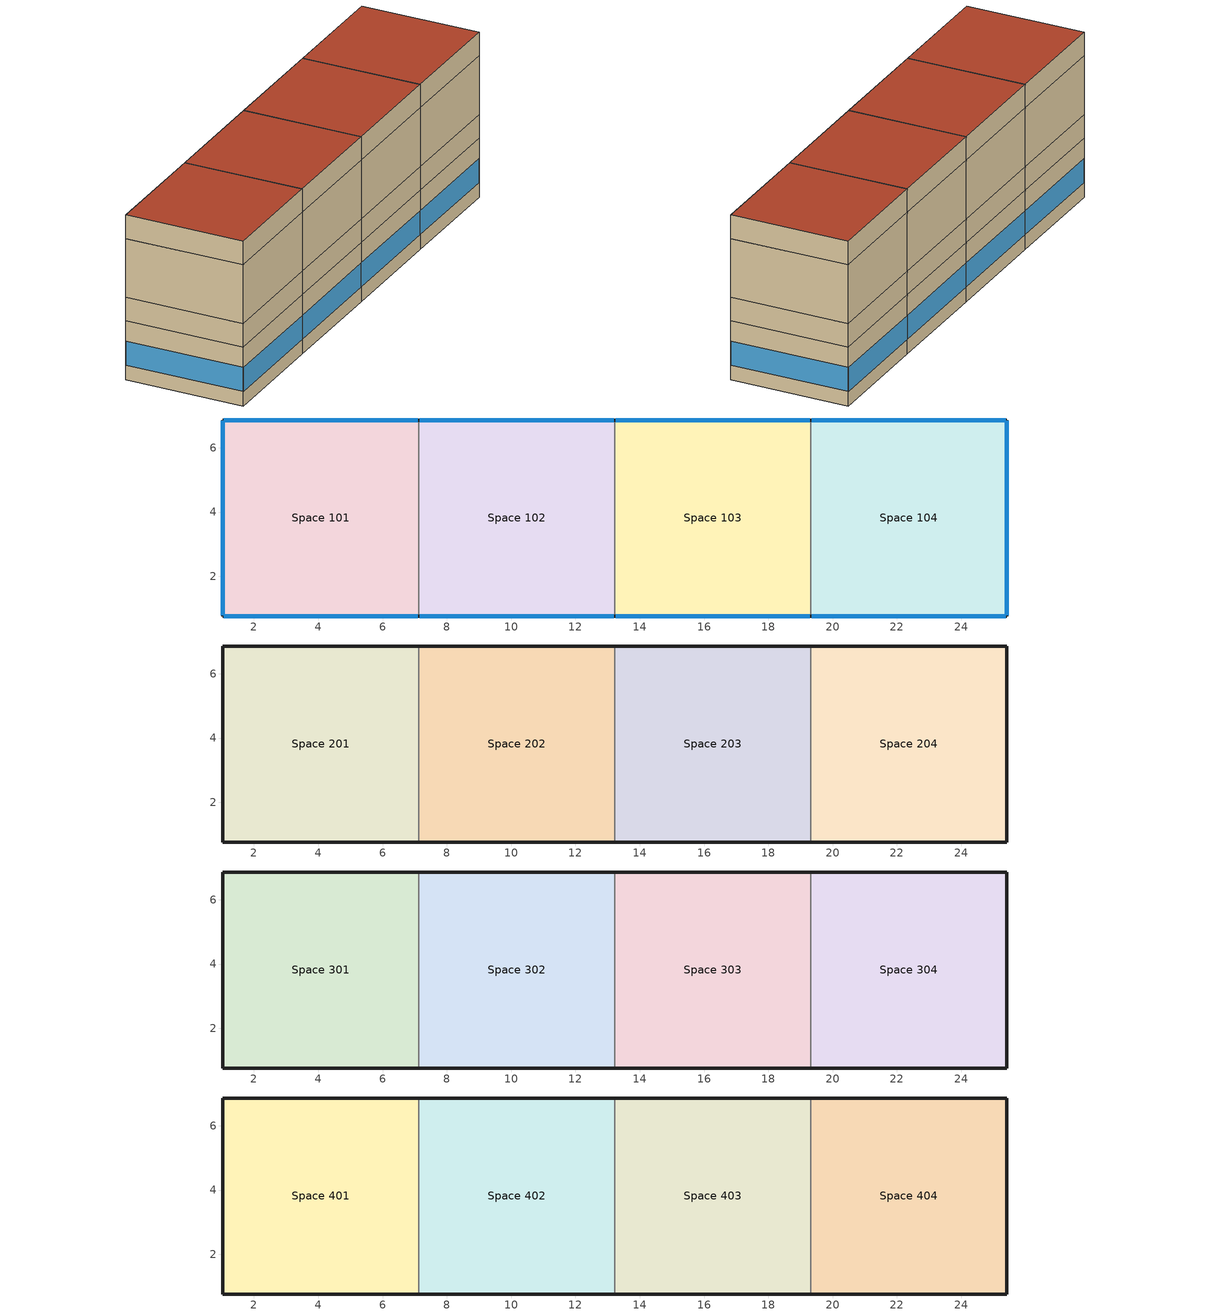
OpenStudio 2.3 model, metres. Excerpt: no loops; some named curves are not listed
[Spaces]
Space 101
 floor ground: 7.13,6.86 7.13,0.77 1.03,0.77 1.03,6.86 z0
 wall outside: 7.13,6.86 1.03,6.86 1.03,0.77 7.13,0.77 z0:3.05
 wall to Space 102: 7.13,0.77 7.13,6.86 z0:3.05
 window: 7.1,6.86 1.06,6.86 / 1.06,0.77 7.1,0.77 / 1.03,6.84 1.03,0.79 z0.76:1.99
Space 102
 floor ground: 13.22,6.86 13.22,0.77 7.13,0.77 7.13,6.86 z0
 wall outside: 7.13,0.77 13.22,0.77 / 13.22,6.86 7.13,6.86 z0:3.05
 wall to Space 103: 13.22,0.77 13.22,6.86 z0:3.05
 window: 13.2,6.86 7.15,6.86 / 7.15,0.77 13.2,0.77 z0.76:1.99
Space 103
 floor ground: 19.32,6.86 19.32,0.77 13.22,0.77 13.22,6.86 z0
 wall outside: 13.22,0.77 19.32,0.77 / 19.32,6.86 13.22,6.86 z0:3.05
 wall to Space 104: 19.32,0.77 19.32,6.86 z0:3.05
 window: 13.25,0.77 19.29,0.77 / 19.29,6.86 13.25,6.86 z0.76:1.99
Space 104
 floor ground: 25.41,6.86 25.41,0.77 19.32,0.77 19.32,6.86 z0
 wall outside: 19.32,0.77 25.41,0.77 25.41,6.86 19.32,6.86 z0:3.05
 window: 19.34,0.77 25.39,0.77 / 25.41,0.79 25.41,6.84 / 25.39,6.86 19.34,6.86 z0.76:1.99
Space 201
 floor to Space 101: 7.13,6.86 7.13,0.77 1.03,0.77 1.03,6.86 z3.05
 wall outside: 7.13,6.86 1.03,6.86 1.03,0.77 7.13,0.77 z3.05:4.27
 wall to Space 202: 7.13,0.77 7.13,6.86 z3.05:4.27
Space 202
 floor to Space 102: 13.22,6.86 13.22,0.77 7.13,0.77 7.13,6.86 z3.05
 wall outside: 7.13,0.77 13.22,0.77 / 13.22,6.86 7.13,6.86 z3.05:4.27
 wall to Space 203: 13.22,0.77 13.22,6.86 z3.05:4.27
Space 203
 floor to Space 103: 19.32,6.86 19.32,0.77 13.22,0.77 13.22,6.86 z3.05
 wall outside: 13.22,0.77 19.32,0.77 / 19.32,6.86 13.22,6.86 z3.05:4.27
 wall to Space 204: 19.32,0.77 19.32,6.86 z3.05:4.27
Space 204
 floor to Space 104: 25.41,6.86 25.41,0.77 19.32,0.77 19.32,6.86 z3.05
 wall outside: 19.32,0.77 25.41,0.77 25.41,6.86 19.32,6.86 z3.05:4.27
Space 301
 floor to Space 201: 7.13,6.86 7.13,0.77 1.03,0.77 1.03,6.86 z4.27
 wall outside: 7.13,6.86 1.03,6.86 1.03,0.77 7.13,0.77 z4.27:7.32
 wall to Space 302: 7.13,0.77 7.13,6.86 z4.27:7.32
Space 302
 floor to Space 202: 13.22,6.86 13.22,0.77 7.13,0.77 7.13,6.86 z4.27
 wall outside: 7.13,0.77 13.22,0.77 / 13.22,6.86 7.13,6.86 z4.27:7.32
 wall to Space 303: 13.22,0.77 13.22,6.86 z4.27:7.32
Space 303
 floor to Space 203: 19.32,6.86 19.32,0.77 13.22,0.77 13.22,6.86 z4.27
 wall outside: 13.22,0.77 19.32,0.77 / 19.32,6.86 13.22,6.86 z4.27:7.32
 wall to Space 304: 19.32,0.77 19.32,6.86 z4.27:7.32
Space 304
 floor to Space 204: 25.41,6.86 25.41,0.77 19.32,0.77 19.32,6.86 z4.27
 wall outside: 19.32,0.77 25.41,0.77 25.41,6.86 19.32,6.86 z4.27:7.32
Space 401
 floor to Space 301: 7.13,6.86 7.13,0.77 1.03,0.77 1.03,6.86 z7.32
 wall outside: 7.13,6.86 1.03,6.86 1.03,0.77 7.13,0.77 z7.32:8.53
 wall to Space 402: 7.13,0.77 7.13,6.86 z7.32:8.53
 roof outside: 7.13,0.77 7.13,6.86 1.03,6.86 1.03,0.77 z8.53
Space 402
 floor to Space 302: 13.22,6.86 13.22,0.77 7.13,0.77 7.13,6.86 z7.32
 wall outside: 7.13,0.77 13.22,0.77 / 13.22,6.86 7.13,6.86 z7.32:8.53
 wall to Space 403: 13.22,0.77 13.22,6.86 z7.32:8.53
 roof outside: 13.22,0.77 13.22,6.86 7.13,6.86 7.13,0.77 z8.53
Space 403
 floor to Space 303: 19.32,6.86 19.32,0.77 13.22,0.77 13.22,6.86 z7.32
 wall outside: 13.22,0.77 19.32,0.77 / 19.32,6.86 13.22,6.86 z7.32:8.53
 wall to Space 404: 19.32,0.77 19.32,6.86 z7.32:8.53
 roof outside: 19.32,0.77 19.32,6.86 13.22,6.86 13.22,0.77 z8.53
Space 404
 floor to Space 304: 25.41,6.86 25.41,0.77 19.32,0.77 19.32,6.86 z7.32
 wall outside: 19.32,0.77 25.41,0.77 25.41,6.86 19.32,6.86 z7.32:8.53
 roof outside: 25.41,0.77 25.41,6.86 19.32,6.86 19.32,0.77 z8.53
[Building]
Secondary School: North Axis {deg}=-0; Space Type=ASHRAE 189.1-2009 ClimateZone 4-8 SecondarySchool Classroom; Default Construction Set=ASHRAE 189.1-2009 ClimateZone 4-5 (s scho) ConstSet
[ClimateZones]
Climate Zone Institution Name 1=ASHRAE; Climate Zone Document Name 1=ANSI/ASHRAE Standard 169; Climate Zone Document Year 1=2006; Climate Zone Institution Name 2=CEC; Climate Zone Document Name 2=California Climate Zone Descriptions; Climate Zone Document Year 2=1995
[Site]
Site 1: Latitude {deg}=41.98; Longitude {deg}=-87.92; Time Zone {hr}=-6; Elevation {m}=201
[SizingPeriod:DesignDay] Barometric Pressure {Pa}=98934; Sky Clearness=0; Rain Indicator=0; Snow Indicator=0; Day of Month=21; Daylight Saving Time Indicator=0; Dry-Bulb Temperature Range Modifier Type=DefaultMultipliers
Name | Maximum Dry-Bulb Temperature {C} | Daily Dry-Bulb Temperature Range {deltaC} | Humidity Indicating Conditions at Maximum Dry-Bulb | Wind Speed {m/s} | Wind Direction {deg} | Month | Day Type | Humidity Indicating Type | Solar Model Indicator | ASHRAE Taub | ASHRAE Taud
Chicago Ohare Intl Ap Ann Clg .4% Condns Enth=>MDB | 31.4 | 10.5 | 79200 | 5.2 | 230 | 7 | SummerDesignDay | Enthalpy | ASHRAETau | 0.455 | 2.05
Chicago Ohare Intl Ap Ann Clg .4% Condns DP=>MDB | 28.9 | 10.5 | 23.8 | 5.2 | 230 | 7 | SummerDesignDay | Dewpoint | ASHRAETau | 0.455 | 2.05
Chicago Ohare Intl Ap Ann Htg 99.6% Condns DB | -20 | 0 | -20 | 4.9 | 270 | 1 | WinterDesignDay | Wetbulb | ASHRAEClearSky
Chicago Ohare Intl Ap Ann Clg .4% Condns WB=>MDB | 31.2 | 10.5 | 25.5 | 5.2 | 230 | 7 | SummerDesignDay | Wetbulb | ASHRAETau | 0.455 | 2.05
[Construction]
000 ExtSlabCarpet 4in ClimateZone 1-8: MAT-CC05 4 HW CONCRETE, CP02 CARPET PAD
000 Exterior Door: 000 F08 Metal surface, 000 I01 25mm insulation board
000 Exterior Window: 000 Clear 3mm, 000 Air 13mm, 000 Clear 3mm
000 Interior Ceiling: 000 M11 100mm lightweight concrete, 000 F05 Ceiling air space resistance, 000 F16 Acoustic tile
000 Interior Door; 000 Interior Partition: 000 G05 25mm wood
000 Interior Floor: 000 F16 Acoustic tile, 000 F05 Ceiling air space resistance, 000 M11 100mm lightweight concrete
000 Interior Wall: 000 G01a 19mm gypsum board, 000 F04 Wall air space resistance, 000 G01a 19mm gypsum board
000 Interior Window: 000 Clear 3mm
ASHRAE 189.1-2009 ExtRoof IEAD ClimateZone 2-5: Roof Membrane, Roof Insulation [21], Metal Decking
ASHRAE 189.1-2009 ExtWall SteelFrame ClimateZone 4-8: MAT-SHEATH, Wall Insulation [39], 1/2IN Gypsum
ASHRAE 189.1-2009 ExtWindow ClimateZone 4-5: Theoretical Glass [207]
[DefaultConstructionSet]
ASHRAE 189.1-2009 ClimateZone 4-5 (s scho) ConstSet: Default Exterior Surface Constructions=ASHRAE 189.1-2009 ClimateZone 4-5 (s scho) Exterior DefSurfCons; Default Interior Surface Constructions=000 Interior DefSurfCons; Default Ground Contact Surface Constructions=000 Ground DefSurfCons; Default Exterior SubSurface Constructions=ASHRAE 189.1-2009 ClimateZone 4-5 (s scho) Exterior DefSubCons; Default Interior SubSurface Constructions=000 Interior DefSubCons; Interior Partition Construction=000 Interior Partition
[DefaultSubSurfaceConstructions] Glass Door Construction=000 Exterior Window; Skylight Construction=000 Exterior Window; Tubular Daylight Dome Construction=000 Interior Window; Tubular Daylight Diffuser Construction=000 Interior Window
Name | Fixed Window Construction | Operable Window Construction | Door Construction
000 Interior DefSubCons | 000 Interior Window | 000 Interior Window | 000 Interior Door
ASHRAE 189.1-2009 ClimateZone 4-5 (s scho) Exterior DefSubCons | ASHRAE 189.1-2009 ExtWindow ClimateZone 4-5 | ASHRAE 189.1-2009 ExtWindow ClimateZone 4-5 | 000 Exterior Door
[DefaultSurfaceConstructions]
Name | Floor Construction | Wall Construction | Roof Ceiling Construction
000 Ground DefSurfCons | 000 ExtSlabCarpet 4in ClimateZone 1-8 | 000 ExtSlabCarpet 4in ClimateZone 1-8 | 000 ExtSlabCarpet 4in ClimateZone 1-8
000 Interior DefSurfCons | 000 Interior Floor | 000 Interior Wall | 000 Interior Ceiling
ASHRAE 189.1-2009 ClimateZone 4-5 (s scho) Exterior DefSurfCons | 000 ExtSlabCarpet 4in ClimateZone 1-8 | ASHRAE 189.1-2009 ExtWall SteelFrame ClimateZone 4-8 | ASHRAE 189.1-2009 ExtRoof IEAD ClimateZone 2-5
[Material]
Name | Roughness | Thickness | Conductivity | Density | Specific Heat | Thermal Absorptance | Solar Absorptance | Visible Absorptance
000 F08 Metal surface | Smooth | 0.0008 | 45.28 | 7824 | 500
000 F16 Acoustic tile | MediumSmooth | 0.0191 | 0.06 | 368 | 590
000 G01a 19mm gypsum board | MediumSmooth | 0.019 | 0.16 | 800 | 1090
000 G05 25mm wood | MediumSmooth | 0.0254 | 0.15 | 608 | 1630
000 I01 25mm insulation board | MediumRough | 0.0254 | 0.03 | 43 | 1210
000 M11 100mm lightweight concrete | MediumRough | 0.1016 | 0.53 | 1280 | 840
1/2IN Gypsum | Smooth | 0.0127 | 0.16 | 784.9 | 830 | 0.9 | 0.92 | 0.92
MAT-CC05 4 HW CONCRETE | Rough | 0.1016 | 1.311 | 2240 | 836.8 | 0.9 | 0.7 | 0.7
Metal Decking | MediumSmooth | 0.0015 | 45.006 | 7680 | 418.4 | 0.9 | 0.7 | 0.3
Roof Insulation [21] | MediumRough | 0.2105 | 0.049 | 265 | 836.8 | 0.9 | 0.7 | 0.7
Roof Membrane | VeryRough | 0.0095 | 0.16 | 1121.29 | 1460 | 0.9 | 0.7 | 0.7
Wall Insulation [39] | MediumRough | 0.1184 | 0.045 | 265 | 836.8 | 0.9 | 0.7 | 0.7
[Material:AirGap]
Name | Thermal Resistance
000 F04 Wall air space resistance | 0.15
000 F05 Ceiling air space resistance | 0.18
[Material:NoMass] Thermal Absorptance=0.9; Solar Absorptance=0.7
Name | Roughness | Thermal Resistance | Visible Absorptance
CP02 CARPET PAD | VeryRough | 0.2165 | 0.8
MAT-SHEATH | Rough | 0.3626 | 0.7
[WindowMaterial:Gas]
000 Air 13mm: Gas Type=Air; Thickness=0.0127
[WindowMaterial:Glazing] Optical Data Type=SpectralAverage; Thickness=0.003; Infrared Transmittance at Normal Incidence=0
Name | Solar Transmittance at Normal Incidence | Front Side Solar Reflectance at Normal Incidence | Back Side Solar Reflectance at Normal Incidence | Visible Transmittance at Normal Incidence | Front Side Visible Reflectance at Normal Incidence | Back Side Visible Reflectance at Normal Incidence | Front Side Infrared Hemispherical Emissivity | Back Side Infrared Hemispherical Emissivity | Conductivity | Dirt Correction Factor for Solar and Visible Transmittance | Solar Diffusing
000 Clear 3mm | 0.837 | 0.075 | 0.075 | 0.898 | 0.081 | 0.081 | 0.84 | 0.84 | 0.9
Theoretical Glass [207] | 0.3311 | 0.6189 | 0.6189 | 0.44 | 0.51 | 0.51 | 0.9 | 0.9 | 0.0133 | 1 | No
[DefaultScheduleSet] People Activity Level Schedule=SecondarySchool Activity; Lighting Schedule=SecondarySchool Bldg Light; Electric Equipment Schedule=SecondarySchool Bldg Equip; Infiltration Schedule=SecondarySchool Infil
Name | Number of People Schedule
SecondarySchool Cafeteria Schedules; SecondarySchool Classroom Schedules | SecondarySchool Bldg Occ
SecondarySchool Gym Schedules
SecondarySchool Office Schedules | SecondarySchool Office Occ
[DesignSpecification:OutdoorAir] Outdoor Air Method=Sum; Outdoor Air Flow per Floor Area=0; Outdoor Air Flow Rate=0; Outdoor Air Flow Air Changes per Hour=0
Name | Outdoor Air Flow per Person
SecondarySchool Cafeteria Outdoor Air; SecondarySchool Gym Outdoor Air; SecondarySchool Office Outdoor Air | 0.0107645
SecondarySchool Classroom Outdoor Air | 0.0086106
[ElectricEquipment]
Name | Electric Equipment Definition | Space or SpaceType
ASHRAE 189.1-2009 ClimateZone 4-8 SecondarySchool Classroom ElecInst | ASHRAE 189.1-2009 ClimateZone 4-8 SecondarySchool Classroom ElecDef | ASHRAE 189.1-2009 ClimateZone 4-8 SecondarySchool Classroom
ASHRAE 90.1-2004 SecondarySchool Cafeteria ElecInst | ASHRAE 90.1-2004 SecondarySchool Cafeteria ElecDef | ASHRAE 90.1-2004 SecondarySchool Cafeteria
ASHRAE 90.1-2004 SecondarySchool Gym ElecInst | ASHRAE 90.1-2004 SecondarySchool Gym ElecDef | ASHRAE 90.1-2004 SecondarySchool Gym
ASHRAE 90.1-2004 SecondarySchool Office ElecInst | ASHRAE 90.1-2004 SecondarySchool Office ElecDef | ASHRAE 90.1-2004 SecondarySchool Office
[ElectricEquipment:Definition] Design Level Calculation Method=Watts/Area; Design Level=0
Name | Watts per Space Floor Area
ASHRAE 189.1-2009 ClimateZone 4-8 SecondarySchool Classroom ElecDef | 7.31946
ASHRAE 90.1-2004 SecondarySchool Cafeteria ElecDef | 19.2674
ASHRAE 90.1-2004 SecondarySchool Gym ElecDef | 4.9514
ASHRAE 90.1-2004 SecondarySchool Office ElecDef | 10.7639
[Lights]
Name | Lights Definition | Space or SpaceType
ASHRAE 189.1-2009 ClimateZone 4-8 SecondarySchool Classroom LightsInst | ASHRAE 189.1-2009 ClimateZone 4-8 SecondarySchool Classroom LightsDef | ASHRAE 189.1-2009 ClimateZone 4-8 SecondarySchool Classroom
ASHRAE 90.1-2004 SecondarySchool Cafeteria LightsInst | ASHRAE 90.1-2004 SecondarySchool Cafeteria LightsDef | ASHRAE 90.1-2004 SecondarySchool Cafeteria
ASHRAE 90.1-2004 SecondarySchool Gym LightsInst | ASHRAE 90.1-2004 SecondarySchool Gym LightsDef | ASHRAE 90.1-2004 SecondarySchool Gym
ASHRAE 90.1-2004 SecondarySchool Office LightsInst | ASHRAE 90.1-2004 SecondarySchool Office LightsDef | ASHRAE 90.1-2004 SecondarySchool Office
[Lights:Definition] Design Level Calculation Method=Watts/Area; Lighting Level=0
Name | Watts per Space Floor Area
ASHRAE 189.1-2009 ClimateZone 4-8 SecondarySchool Classroom LightsDef | 13.5625
ASHRAE 90.1-2004 SecondarySchool Cafeteria LightsDef; ASHRAE 90.1-2004 SecondarySchool Gym LightsDef | 15.0695
ASHRAE 90.1-2004 SecondarySchool Office LightsDef | 11.8403
[People]
Name | People Definition | Space or SpaceType
ASHRAE 189.1-2009 ClimateZone 4-8 SecondarySchool Classroom PeopInst | SecondarySchool Classroom PeopDef | ASHRAE 189.1-2009 ClimateZone 4-8 SecondarySchool Classroom
ASHRAE 90.1-2004 SecondarySchool Cafeteria PeopInst | SecondarySchool Cafeteria PeopDef | ASHRAE 90.1-2004 SecondarySchool Cafeteria
ASHRAE 90.1-2004 SecondarySchool Gym PeopInst | SecondarySchool Gym PeopDef | ASHRAE 90.1-2004 SecondarySchool Gym
ASHRAE 90.1-2004 SecondarySchool Office PeopInst | SecondarySchool Office PeopDef | ASHRAE 90.1-2004 SecondarySchool Office
[People:Definition] Number of People Calculation Method=People/Area; Number of People=0; Fraction Radiant=0.3
Name | People per Space Floor Area
SecondarySchool Cafeteria PeopDef | 0.71946
SecondarySchool Classroom PeopDef | 0.249938
SecondarySchool Gym PeopDef | 1.0004
SecondarySchool Office PeopDef | 0.0500522
[SpaceInfiltration:DesignFlowRate] Design Flow Rate Calculation Method=AirChanges/Hour; Design Flow Rate=0
Name | Space or SpaceType | Air Changes per Hour
ASHRAE 189.1-2009 ClimateZone 4-8 SecondarySchool Classroom Infil | ASHRAE 189.1-2009 ClimateZone 4-8 SecondarySchool Classroom | 0.135
ASHRAE 90.1-2004 SecondarySchool Cafeteria Infil | ASHRAE 90.1-2004 SecondarySchool Cafeteria | 0.18
ASHRAE 90.1-2004 SecondarySchool Gym Infil | ASHRAE 90.1-2004 SecondarySchool Gym | 0.18
ASHRAE 90.1-2004 SecondarySchool Office Infil | ASHRAE 90.1-2004 SecondarySchool Office | 0.18
[SpaceType] Standards Building Type=SecondarySchool
Name | Default Schedule Set | Design Specification Outdoor Air Object | Standards Space Type
ASHRAE 189.1-2009 ClimateZone 4-8 SecondarySchool Classroom | SecondarySchool Classroom Schedules | SecondarySchool Classroom Outdoor Air | OpenOffice
ASHRAE 90.1-2004 SecondarySchool Cafeteria | SecondarySchool Cafeteria Schedules | SecondarySchool Cafeteria Outdoor Air | Cafeteria
ASHRAE 90.1-2004 SecondarySchool Gym | SecondarySchool Gym Schedules | SecondarySchool Gym Outdoor Air | Gym
ASHRAE 90.1-2004 SecondarySchool Office | SecondarySchool Office Schedules | SecondarySchool Office Outdoor Air | EnclosedOffice
Plenum |  |  | CeilingReturnAirPlenum
[ThermostatSetpoint:DualSetpoint] Heating Setpoint Temperature Schedule=SecondarySchool HtgSetp; Cooling Setpoint Temperature Schedule=SecondarySchool ClgSetp
Thermal Zone: Space 103 Thermostat; Thermal Zone: Space 304 Thermostat; Thermal Zone: Space 301 Thermostat; Thermal Zone: Space 101 Thermostat; Thermal Zone: Space 102 Thermostat; Thermal Zone: Space 302 Thermostat; Thermal Zone: Space 303 Thermostat; Thermal Zone: Space 104 Thermostat
[BuildingStory] Nominal Floor to Floor Height {m}=3.048
Name | Nominal Z Coordinate {m}
Building Story 1 | 0
Building Story 2 | 3.048
Building Story 3 | 6.096
Building Story 4 | 9.144
[Space]
Name | Building Story | Thermal Zone | Space Type
Space 101 | Building Story 1 | Thermal Zone: Space 101
Space 102 | Building Story 1 | Thermal Zone: Space 102
Space 103 | Building Story 1 | Thermal Zone: Space 103
Space 104 | Building Story 1 | Thermal Zone: Space 104 | ASHRAE 90.1-2004 SecondarySchool Cafeteria
Space 201; Space 202; Space 203; Space 204 | Building Story 2 | Thermal Zone: Space 201 - Plus | Plenum
Space 301 | Building Story 3 | Thermal Zone: Space 301
Space 302 | Building Story 3 | Thermal Zone: Space 302
Space 303 | Building Story 3 | Thermal Zone: Space 303 | ASHRAE 90.1-2004 SecondarySchool Office
Space 304 | Building Story 3 | Thermal Zone: Space 304 | ASHRAE 90.1-2004 SecondarySchool Gym
Space 401; Space 402 | Building Story 4 | Thermal Zone: Space 401 - Plus | Plenum
Space 403; Space 404 | Building Story 4 | Thermal Zone: Space 403 - Plus | Plenum
[ThermalZone] Use Ideal Air Loads=No
Name | Thermostat
Thermal Zone: Space 403 - Plus; Thermal Zone: Space 401 - Plus; Thermal Zone: Space 201 - Plus
Thermal Zone: Space 103 | Thermal Zone: Space 103 Thermostat
Thermal Zone: Space 304 | Thermal Zone: Space 304 Thermostat
Thermal Zone: Space 301 | Thermal Zone: Space 301 Thermostat
Thermal Zone: Space 101 | Thermal Zone: Space 101 Thermostat
Thermal Zone: Space 102 | Thermal Zone: Space 102 Thermostat
Thermal Zone: Space 302 | Thermal Zone: Space 302 Thermostat
Thermal Zone: Space 303 | Thermal Zone: Space 303 Thermostat
Thermal Zone: Space 104 | Thermal Zone: Space 104 Thermostat
[Sizing:Zone] Zone Cooling Design Supply Air Temperature Input Method=SupplyAirTemperature; Zone Cooling Design Supply Air Temperature {C}=14; Zone Cooling Design Supply Air Temperature Difference {deltaC}=11.11; Zone Heating Design Supply Air Temperature Input Method=SupplyAirTemperature; Zone Heating Design Supply Air Temperature {C}=40; Zone Heating Design Supply Air Temperature Difference {deltaC}=11.11; Zone Cooling Design Supply Air Humidity Ratio {kg-H2O/kg-air}=0.0085; Zone Heating Design Supply Air Humidity Ratio {kg-H2O/kg-air}=0.008; Cooling Design Air Flow Method=DesignDay; Heating Design Air Flow Method=DesignDay; Account for Dedicated Outdoor Air System=No; Dedicated Outdoor Air System Control Strategy=NeutralSupplyAir; Dedicated Outdoor Air Low Setpoint Temperature for Design {C}=Autosize; Dedicated Outdoor Air High Setpoint Temperature for Design {C}=Autosize
Thermal Zone: Space 403 - Plus; Thermal Zone: Space 401 - Plus; Thermal Zone: Space 201 - Plus; Thermal Zone: Space 304; Thermal Zone: Space 104
[Zone equipment]
Thermal Zone: Space 304: LG Electronics USA ARNU183S5L2 8
Thermal Zone: Space 104: LG Electronics USA ARNU183S5L2 7
[HeatExchanger:AirToAir:SensibleAndLatent] Availability Schedule=Always On Discrete; Nominal Supply Air Flow Rate {m3/s}=autosize; Sensible Effectiveness at 100% Heating Air Flow=0.76; Latent Effectiveness at 100% Heating Air Flow=0.68; Sensible Effectiveness at 75% Heating Air Flow=0.81; Latent Effectiveness at 75% Heating Air Flow=0.73; Sensible Effectiveness at 100% Cooling Air Flow=0.76; Latent Effectiveness at 100% Cooling Air Flow=0.68; Sensible Effectiveness at 75% Cooling Air Flow=0.81; Latent Effectiveness at 75% Cooling Air Flow=0.73; Nominal Electric Power {W}=0; Supply Air Outlet Temperature Control=Yes; Heat Exchanger Type=Plate; Frost Control Type=ExhaustOnly; Threshold Temperature {C}=10; Initial Defrost Time Fraction=0.167; Rate of Defrost Time Fraction Increase {1/K}=0.013; Economizer Lockout=Yes
Heat Exchanger Air To Air Sensible And Latent 1; Heat Exchanger Air To Air Sensible And Latent 2
[AirConditioner:VariableRefrigerantFlow] Rated Total Cooling Capacity {W}=autosize; Rated Cooling COP {W/W}=3.15; Minimum Outdoor Temperature in Cooling Mode {C}=-5; Maximum Outdoor Temperature in Cooling Mode {C}=43; Rated Total Heating Capacity {W}=autosize; Rated Total Heating Capacity Sizing Ratio {W/W}=1; Rated Heating COP {W/W}=3.4; Minimum Outdoor Temperature in Heating Mode {C}=-20; Maximum Outdoor Temperature in Heating Mode {C}=30; Heating Performance Curve Outdoor Temperature Type=WetBulbTemperature; Minimum Heat Pump Part-Load Ratio=0.25; Master Thermostat Priority Control Type=LoadPriority; Heat Pump Waste Heat Recovery=Yes; Equivalent Piping Length used for Piping Correction Factor in Cooling Mode {m}=30; Vertical Height used for Piping Correction Factor {m}=10; Piping Correction Factor for Height in Cooling Mode Coefficient=-0.000386; Equivalent Piping Length used for Piping Correction Factor in Heating Mode {m}=30; Piping Correction Factor for Height in Heating Mode Coefficient=0; Crankcase Heater Power per Compressor {W}=15; Number of Compressors=3; Ratio of Compressor Size to Total Compressor Capacity=0.33; Maximum Outdoor Dry-bulb Temperature for Crankcase Heater {C}=7; Defrost Strategy=Resistive; Defrost Control=Timed; Defrost Time Period Fraction=0.058333; Resistive Defrost Heater Capacity {W}=1e-07; Maximum Outdoor Dry-bulb Temperature for Defrost Operation {C}=7; Water Condenser Volume Flow Rate {m3/s}=autosize; Evaporative Condenser Effectiveness=0.9; Evaporative Condenser Air Flow Rate {m3/s}=autosize; Evaporative Condenser Pump Rated Power Consumption {W}=autosize; Basin Heater Capacity {W/K}=0; Basin Heater Setpoint Temperature {C}=2; Fuel Type=Electricity; Minimum Outdoor Temperature in Heat Recovery Mode {C}=0; Maximum Outdoor Temperature in Heat Recovery Mode {C}=20; Initial Heat Recovery Cooling Capacity Fraction=0.5; Heat Recovery Cooling Capacity Time Constant {hr}=0.083; Initial Heat Recovery Cooling Energy Fraction=1; Heat Recovery Cooling Energy Time Constant {hr}=0; Initial Heat Recovery Heating Capacity Fraction=0.5; Heat Recovery Heating Capacity Time Constant {hr}=0.083; Initial Heat Recovery Heating Energy Fraction=0.5; Heat Recovery Heating Energy Time Constant {hr}=0
Name | Availability Schedule | Cooling Capacity Ratio Modifier Function of Low Temperature Curve | Cooling Capacity Ratio Boundary Curve | Cooling Capacity Ratio Modifier Function of High Temperature Curve | Cooling Energy Input Ratio Modifier Function of Low Temperature Curve | Cooling Energy Input Ratio Boundary Curve | Cooling Energy Input Ratio Modifier Function of High Temperature Curve | Cooling Energy Input Ratio Modifier Function of Low Part-Load Ratio Curve | Cooling Energy Input Ratio Modifier Function of High Part-Load Ratio Curve | Cooling Combination Ratio Correction Factor Curve | Cooling Part-Load Fraction Correlation Curve | Heating Capacity Ratio Modifier Function of Low Temperature Curve | Heating Capacity Ratio Boundary Curve | Heating Capacity Ratio Modifier Function of High Temperature Curve | Heating Energy Input Ratio Modifier Function of Low Temperature Curve | Heating Energy Input Ratio Boundary Curve | Heating Energy Input Ratio Modifier Function of High Temperature Curve | Heating Energy Input Ratio Modifier Function of Low Part-Load Ratio Curve | Heating Energy Input Ratio Modifier Function of High Part-Load Ratio Curve | Heating Combination Ratio Correction Factor Curve | Heating Part-Load Fraction Correlation Curve | Piping Correction Factor for Length in Cooling Mode Curve
LG Electronics USA ARUN360DTE4 1 | Always On Discrete 2 | Table Multi Variable Lookup 11 | Air Conditioner Variable Refrigerant Flow 1 VRFCoolCapFTBoundary 1 | Air Conditioner Variable Refrigerant Flow 1 VRFCoolCapFTHi 1 | Table Multi Variable Lookup 12 | Air Conditioner Variable Refrigerant Flow 1 VRFCoolEIRFTBoundary 1 | Air Conditioner Variable Refrigerant Flow 1 VRFCoolEIRFTHi 1 | Table Multi Variable Lookup 13 | Air Conditioner Variable Refrigerant Flow 1 CoolingEIRHiPLR 1 | Table Multi Variable Lookup 14 | Air Conditioner Variable Refrigerant Flow 1 VRFCPLFFPLR 2 | Table Multi Variable Lookup 15 | Air Conditioner Variable Refrigerant Flow 1 VRFHeatCapFTBoundary 1 | Air Conditioner Variable Refrigerant Flow 1 VRFHeatCapFTHi 1 | Table Multi Variable Lookup 16 | Air Conditioner Variable Refrigerant Flow 1 VRFHeatEIRFTBoundary 1 | Air Conditioner Variable Refrigerant Flow 1 VRFHeatEIRFTHi 1 | Table Multi Variable Lookup 17 | Air Conditioner Variable Refrigerant Flow 1 HeatingEIRHiPLR 1 | Table Multi Variable Lookup 18 | Air Conditioner Variable Refrigerant Flow 1 VRFCPLFFPLR 3 | Air Conditioner Variable Refrigerant Flow 1 CoolingLengthCorrectionFactor 1
LG Electronics USA ARUN360DTE4 2 | Always On Discrete 2 | Table Multi Variable Lookup 19 | Air Conditioner Variable Refrigerant Flow 1 VRFCoolCapFTBoundary 2 | Air Conditioner Variable Refrigerant Flow 1 VRFCoolCapFTHi 2 | Table Multi Variable Lookup 20 | Air Conditioner Variable Refrigerant Flow 1 VRFCoolEIRFTBoundary 2 | Air Conditioner Variable Refrigerant Flow 1 VRFCoolEIRFTHi 2 | Table Multi Variable Lookup 21 | Air Conditioner Variable Refrigerant Flow 1 CoolingEIRHiPLR 2 | Table Multi Variable Lookup 22 | Air Conditioner Variable Refrigerant Flow 1 VRFCPLFFPLR 4 | Table Multi Variable Lookup 23 | Air Conditioner Variable Refrigerant Flow 1 VRFHeatCapFTBoundary 2 | Air Conditioner Variable Refrigerant Flow 1 VRFHeatCapFTHi 2 | Table Multi Variable Lookup 24 | Air Conditioner Variable Refrigerant Flow 1 VRFHeatEIRFTBoundary 2 | Air Conditioner Variable Refrigerant Flow 1 VRFHeatEIRFTHi 2 | Table Multi Variable Lookup 25 | Air Conditioner Variable Refrigerant Flow 1 HeatingEIRHiPLR 2 | Table Multi Variable Lookup 26 | Air Conditioner Variable Refrigerant Flow 1 VRFCPLFFPLR 5 | Air Conditioner Variable Refrigerant Flow 1 CoolingLengthCorrectionFactor 2
LG Electronics USA ARUN360DTE4 3 | Always On Discrete 4 | Table Multi Variable Lookup 37 | Air Conditioner Variable Refrigerant Flow 1 VRFCoolCapFTBoundary 4 | Air Conditioner Variable Refrigerant Flow 1 VRFCoolCapFTHi 4 | Table Multi Variable Lookup 38 | Air Conditioner Variable Refrigerant Flow 1 VRFCoolEIRFTBoundary 4 | Air Conditioner Variable Refrigerant Flow 1 VRFCoolEIRFTHi 4 | Table Multi Variable Lookup 39 | Air Conditioner Variable Refrigerant Flow 1 CoolingEIRHiPLR 4 | Table Multi Variable Lookup 40 | Air Conditioner Variable Refrigerant Flow 1 VRFCPLFFPLR 8 | Table Multi Variable Lookup 41 | Air Conditioner Variable Refrigerant Flow 1 VRFHeatCapFTBoundary 4 | Air Conditioner Variable Refrigerant Flow 1 VRFHeatCapFTHi 4 | Table Multi Variable Lookup 42 | Air Conditioner Variable Refrigerant Flow 1 VRFHeatEIRFTBoundary 4 | Air Conditioner Variable Refrigerant Flow 1 VRFHeatEIRFTHi 4 | Table Multi Variable Lookup 43 | Air Conditioner Variable Refrigerant Flow 1 HeatingEIRHiPLR 4 | Table Multi Variable Lookup 44 | Air Conditioner Variable Refrigerant Flow 1 VRFCPLFFPLR 9 | Air Conditioner Variable Refrigerant Flow 1 CoolingLengthCorrectionFactor 4
LG Electronics USA ARUN360DTE4 4 | Always On Discrete 4 | Table Multi Variable Lookup 45 | Air Conditioner Variable Refrigerant Flow 1 VRFCoolCapFTBoundary 5 | Air Conditioner Variable Refrigerant Flow 1 VRFCoolCapFTHi 5 | Table Multi Variable Lookup 46 | Air Conditioner Variable Refrigerant Flow 1 VRFCoolEIRFTBoundary 5 | Air Conditioner Variable Refrigerant Flow 1 VRFCoolEIRFTHi 5 | Table Multi Variable Lookup 47 | Air Conditioner Variable Refrigerant Flow 1 CoolingEIRHiPLR 5 | Table Multi Variable Lookup 48 | Air Conditioner Variable Refrigerant Flow 1 VRFCPLFFPLR 10 | Table Multi Variable Lookup 49 | Air Conditioner Variable Refrigerant Flow 1 VRFHeatCapFTBoundary 5 | Air Conditioner Variable Refrigerant Flow 1 VRFHeatCapFTHi 5 | Table Multi Variable Lookup 50 | Air Conditioner Variable Refrigerant Flow 1 VRFHeatEIRFTBoundary 5 | Air Conditioner Variable Refrigerant Flow 1 VRFHeatEIRFTHi 5 | Table Multi Variable Lookup 51 | Air Conditioner Variable Refrigerant Flow 1 HeatingEIRHiPLR 5 | Table Multi Variable Lookup 52 | Air Conditioner Variable Refrigerant Flow 1 VRFCPLFFPLR 11 | Air Conditioner Variable Refrigerant Flow 1 CoolingLengthCorrectionFactor 5
[ZoneHVAC:TerminalUnit:VariableRefrigerantFlow] Terminal Unit Availability schedule=Always On Discrete 3; Supply Air Flow Rate During Cooling Operation {m3/s}=autosize; Supply Air Flow Rate When No Cooling is Needed {m3/s}=autosize; Supply Air Flow Rate During Heating Operation {m3/s}=autosize; Supply Air Flow Rate When No Heating is Needed {m3/s}=autosize; Outdoor Air Flow Rate During Cooling Operation {m3/s}=autosize; Outdoor Air Flow Rate During Heating Operation {m3/s}=autosize; Outdoor Air Flow Rate When No Cooling or Heating is Needed {m3/s}=autosize; Supply Air Fan Operating Mode Schedule=Always Off Discrete; Zone Terminal Unit On Parasitic Electric Energy Use {W}=30; Zone Terminal Unit Off Parasitic Electric Energy Use {W}=20; Rated Total Heating Capacity Sizing Ratio {W/W}=1
Name | Supply Air Fan | Cooling Coil | Heating Coil
LG Electronics USA ARNU183S5L2 7 | Zone HVAC Terminal Unit Variable Refrigerant Flow 1 Fan 7 | Zone HVAC Terminal Unit Variable Refrigerant Flow 1 Cooling Coil 7 | Zone HVAC Terminal Unit Variable Refrigerant Flow 1 Heating Coil 7
LG Electronics USA ARNU183S5L2 8 | Zone HVAC Terminal Unit Variable Refrigerant Flow 1 Fan 8 | Zone HVAC Terminal Unit Variable Refrigerant Flow 1 Cooling Coil 8 | Zone HVAC Terminal Unit Variable Refrigerant Flow 1 Heating Coil 8
[Fan:OnOff] Availability Schedule=Always On Discrete 3; Fan Efficiency=0.6; Pressure Rise {Pa}=498; Maximum Flow Rate {m3/s}=autosize; Motor Efficiency=0.85; Motor In Airstream Fraction=1; Fan Power Ratio Function of Speed Ratio Curve=Fan On Off Power Curve 1; Fan Efficiency Ratio Function of Speed Ratio Curve=Fan On Off Efficiency Curve 1
Zone HVAC Terminal Unit Variable Refrigerant Flow 1 Fan 7; Zone HVAC Terminal Unit Variable Refrigerant Flow 1 Fan 8
[Coil:Cooling:DX:VariableRefrigerantFlow] Availability Schedule=Always On Discrete 3; Rated Total Cooling Capacity {W}=autosize; Rated Sensible Heat Ratio=autosize; Rated Air Flow Rate {m3/s}=autosize; Cooling Capacity Ratio Modifier Function of Temperature Curve=Table Multi Variable Lookup 27; Cooling Capacity Modifier Curve Function of Flow Fraction=VRFACCoolCapFFF 1
Zone HVAC Terminal Unit Variable Refrigerant Flow 1 Cooling Coil 7; Zone HVAC Terminal Unit Variable Refrigerant Flow 1 Cooling Coil 8
[Coil:Heating:DX:VariableRefrigerantFlow] Availability Schedule=Always On Discrete 3; Rated Total Heating Capacity {W}=autosize; Rated Air Flow Rate {m3/s}=autosize; Heating Capacity Ratio Modifier Function of Temperature Curve=Table Multi Variable Lookup 28; Heating Capacity Modifier Function of Flow Fraction Curve=Coil Heating DX Variable Refrigerant Flow 1 VRFACCoolCapFFF 1
Zone HVAC Terminal Unit Variable Refrigerant Flow 1 Heating Coil 7; Zone HVAC Terminal Unit Variable Refrigerant Flow 1 Heating Coil 8
[Schedule:Constant] Value=1
Always On Discrete; Always On Discrete 2; Always On Discrete 4
[Schedule:Ruleset]
Name | Default Day Schedule | Summer Design Day Schedule | Winter Design Day Schedule
SecondarySchool Bldg Occ | SecondarySchool Bldg Occ Default Schedule | SecondarySchool Bldg Occ Summer Design Day | SecondarySchool Bldg Occ Winter Design Day
SecondarySchool ClgSetp | SecondarySchool ClgSetp Default Schedule | SecondarySchool ClgSetp Summer Design Day | SecondarySchool ClgSetp Winter Design Day
SecondarySchool HtgSetp | SecondarySchool HtgSetp Default Schedule | SecondarySchool HtgSetp Summer Design Day | SecondarySchool HtgSetp Winter Design Day
SecondarySchool Infil | SecondarySchool Infil Default Schedule | SecondarySchool Infil Summer Design Day | SecondarySchool Infil Winter Design Day
SecondarySchool Bldg Equip | SecondarySchool Bldg Equip Default Schedule | SecondarySchool Bldg Equip Summer Design Day | SecondarySchool Bldg Equip Winter Design Day
SecondarySchool Office Occ | SecondarySchool Office Occ Default Schedule | SecondarySchool Office Occ Summer Design Day | SecondarySchool Office Occ Winter Design Day
SecondarySchool Activity | SecondarySchool Activity Default Schedule | SecondarySchool Activity Summer Design Day | SecondarySchool Activity Winter Design Day
SecondarySchool Bldg Light | SecondarySchool Bldg Light Default Schedule | SecondarySchool Bldg Light Summer Design Day | SecondarySchool Bldg Light Winter Design Day
[Schedule:Day]
SecondarySchool Bldg Occ Default Schedule; SecondarySchool Bldg Occ Rule 2 Day Schedule; SecondarySchool Bldg Occ Summer Design Day: 8, 0, 0, 16, 0, 0.7, 21, 0, 0.15, 24, 0, 0
SecondarySchool Bldg Occ Rule 5 Day Schedule; SecondarySchool Bldg Occ Rule 3 Day Schedule; SecondarySchool Bldg Occ Rule 1 Day Schedule; SecondarySchool Bldg Occ Winter Design Day; SecondarySchool Office Occ Rule 5 Day Schedule; SecondarySchool Office Occ Rule 3 Day Schedule; SecondarySchool Office Occ Rule 1 Day Schedule; SecondarySchool Office Occ Winter Design Day: 24, 0, 0
SecondarySchool Bldg Occ Rule 4 Day Schedule: 8, 0, 0, 21, 0, 0.15, 24, 0, 0
SecondarySchool ClgSetp Default Schedule; SecondarySchool ClgSetp Rule 1 Day Schedule: 6, 0, 27, 21, 0, 24, 24, 0, 27
SecondarySchool ClgSetp Rule 2 Day Schedule: 7, 0, 27, 18, 0, 24, 24, 0, 27
SecondarySchool ClgSetp Summer Design Day: 24, 0, 24
SecondarySchool ClgSetp Winter Design Day: 24, 0, 27
SecondarySchool HtgSetp Default Schedule; SecondarySchool HtgSetp Rule 1 Day Schedule: 6, 0, 16, 21, 0, 21, 24, 0, 16
SecondarySchool HtgSetp Rule 2 Day Schedule: 7, 0, 16, 18, 0, 21, 24, 0, 16
SecondarySchool HtgSetp Winter Design Day: 24, 0, 21
SecondarySchool HtgSetp Summer Design Day: 24, 0, 16
SecondarySchool Infil Default Schedule; SecondarySchool Infil Winter Design Day; SecondarySchool Infil Summer Design Day: 7, 0, 1, 21, 0, 0.5, 24, 0, 1
SecondarySchool Bldg Equip Default Schedule; SecondarySchool Bldg Equip Rule 2 Day Schedule; SecondarySchool Bldg Equip Summer Design Day: 8, 0, 0.35, 17, 0, 0.95, 24, 0, 0.35
SecondarySchool Bldg Equip Rule 5 Day Schedule; SecondarySchool Bldg Equip Rule 1 Day Schedule; SecondarySchool Bldg Equip Winter Design Day: 24, 0, 0.35
SecondarySchool Bldg Equip Rule 4 Day Schedule: 8, 0, 0.25, 17, 0, 0.5, 24, 0, 0.25
SecondarySchool Bldg Equip Rule 3 Day Schedule: 24, 0, 0.25
SecondarySchool Office Occ Default Schedule; SecondarySchool Office Occ Rule 2 Day Schedule; SecondarySchool Office Occ Summer Design Day: 8, 0, 0, 17, 0, 0.95, 21, 0, 0.15, 24, 0, 0
SecondarySchool Office Occ Rule 4 Day Schedule: 8, 0, 0, 17, 0, 0.5, 24, 0, 0
SecondarySchool Activity Default Schedule; SecondarySchool Activity Winter Design Day; SecondarySchool Activity Summer Design Day: 24, 0, 120
SecondarySchool Bldg Light Default Schedule; SecondarySchool Bldg Light Rule 2 Day Schedule; SecondarySchool Bldg Light Summer Design Day: 7, 0, 0.1773, 21, 0, 0.9, 24, 0, 0.1773
SecondarySchool Bldg Light Rule 5 Day Schedule; SecondarySchool Bldg Light Rule 3 Day Schedule; SecondarySchool Bldg Light Rule 1 Day Schedule; SecondarySchool Bldg Light Winter Design Day: 24, 0, 0.1773
SecondarySchool Bldg Light Rule 4 Day Schedule: 8, 0, 0.1773, 20, 0, 0.5, 24, 0, 0.1773
[Schedule:Rule] Date Specification Type=DateRange; Start Day=1
Name | Schedule Ruleset | Rule Order | Day Schedule | Apply Sunday | Apply Monday | Apply Tuesday | Apply Wednesday | Apply Thursday | Apply Friday | Apply Saturday | Start Month | End Month | End Day
SecondarySchool Bldg Occ Rule 5 | SecondarySchool Bldg Occ | 4 | SecondarySchool Bldg Occ Rule 5 Day Schedule | Yes | No | No | No | No | No | Yes | 1 | 6 | 30
SecondarySchool Bldg Occ Rule 4 | SecondarySchool Bldg Occ | 3 | SecondarySchool Bldg Occ Rule 4 Day Schedule | No | Yes | Yes | Yes | Yes | Yes | No | 7 | 9 | 1
SecondarySchool Bldg Occ Rule 3 | SecondarySchool Bldg Occ | 2 | SecondarySchool Bldg Occ Rule 3 Day Schedule | Yes | No | No | No | No | No | Yes | 7 | 9 | 1
SecondarySchool Bldg Occ Rule 2 | SecondarySchool Bldg Occ | 1 | SecondarySchool Bldg Occ Rule 2 Day Schedule | No | Yes | Yes | Yes | Yes | Yes | No | 9 | 12 | 31
SecondarySchool Bldg Occ Rule 1 | SecondarySchool Bldg Occ | 0 | SecondarySchool Bldg Occ Rule 1 Day Schedule | Yes | No | No | No | No | No | Yes | 9 | 12 | 31
SecondarySchool ClgSetp Rule 2 | SecondarySchool ClgSetp | 1 | SecondarySchool ClgSetp Rule 2 Day Schedule | Yes | Yes | Yes | Yes | Yes | Yes | Yes | 7 | 9 | 1
SecondarySchool ClgSetp Rule 1 | SecondarySchool ClgSetp | 0 | SecondarySchool ClgSetp Rule 1 Day Schedule | Yes | Yes | Yes | Yes | Yes | Yes | Yes | 9 | 12 | 31
SecondarySchool HtgSetp Rule 2 | SecondarySchool HtgSetp | 1 | SecondarySchool HtgSetp Rule 2 Day Schedule | Yes | Yes | Yes | Yes | Yes | Yes | Yes | 7 | 9 | 1
SecondarySchool HtgSetp Rule 1 | SecondarySchool HtgSetp | 0 | SecondarySchool HtgSetp Rule 1 Day Schedule | Yes | Yes | Yes | Yes | Yes | Yes | Yes | 9 | 12 | 31
SecondarySchool Bldg Equip Rule 5 | SecondarySchool Bldg Equip | 4 | SecondarySchool Bldg Equip Rule 5 Day Schedule | Yes | No | No | No | No | No | Yes | 1 | 6 | 30
SecondarySchool Bldg Equip Rule 4 | SecondarySchool Bldg Equip | 3 | SecondarySchool Bldg Equip Rule 4 Day Schedule | No | Yes | Yes | Yes | Yes | Yes | No | 7 | 9 | 1
SecondarySchool Bldg Equip Rule 3 | SecondarySchool Bldg Equip | 2 | SecondarySchool Bldg Equip Rule 3 Day Schedule | Yes | No | No | No | No | No | Yes | 7 | 9 | 1
SecondarySchool Bldg Equip Rule 2 | SecondarySchool Bldg Equip | 1 | SecondarySchool Bldg Equip Rule 2 Day Schedule | No | Yes | Yes | Yes | Yes | Yes | No | 9 | 12 | 31
SecondarySchool Bldg Equip Rule 1 | SecondarySchool Bldg Equip | 0 | SecondarySchool Bldg Equip Rule 1 Day Schedule | Yes | No | No | No | No | No | Yes | 9 | 12 | 31
SecondarySchool Office Occ Rule 5 | SecondarySchool Office Occ | 4 | SecondarySchool Office Occ Rule 5 Day Schedule | Yes | No | No | No | No | No | Yes | 1 | 6 | 30
SecondarySchool Office Occ Rule 4 | SecondarySchool Office Occ | 3 | SecondarySchool Office Occ Rule 4 Day Schedule | No | Yes | Yes | Yes | Yes | Yes | No | 7 | 9 | 1
SecondarySchool Office Occ Rule 3 | SecondarySchool Office Occ | 2 | SecondarySchool Office Occ Rule 3 Day Schedule | Yes | No | No | No | No | No | Yes | 7 | 9 | 1
SecondarySchool Office Occ Rule 2 | SecondarySchool Office Occ | 1 | SecondarySchool Office Occ Rule 2 Day Schedule | No | Yes | Yes | Yes | Yes | Yes | No | 9 | 12 | 31
SecondarySchool Office Occ Rule 1 | SecondarySchool Office Occ | 0 | SecondarySchool Office Occ Rule 1 Day Schedule | Yes | No | No | No | No | No | Yes | 9 | 12 | 31
SecondarySchool Bldg Light Rule 5 | SecondarySchool Bldg Light | 4 | SecondarySchool Bldg Light Rule 5 Day Schedule | Yes | No | No | No | No | No | Yes | 1 | 6 | 30
SecondarySchool Bldg Light Rule 4 | SecondarySchool Bldg Light | 3 | SecondarySchool Bldg Light Rule 4 Day Schedule | No | Yes | Yes | Yes | Yes | Yes | No | 7 | 9 | 1
SecondarySchool Bldg Light Rule 3 | SecondarySchool Bldg Light | 2 | SecondarySchool Bldg Light Rule 3 Day Schedule | Yes | No | No | No | No | No | Yes | 7 | 9 | 1
SecondarySchool Bldg Light Rule 2 | SecondarySchool Bldg Light | 1 | SecondarySchool Bldg Light Rule 2 Day Schedule | No | Yes | Yes | Yes | Yes | Yes | No | 9 | 12 | 31
SecondarySchool Bldg Light Rule 1 | SecondarySchool Bldg Light | 0 | SecondarySchool Bldg Light Rule 1 Day Schedule | Yes | No | No | No | No | No | Yes | 9 | 12 | 31
[Curve:Cubic] Coefficient4 x**3=0
Name | Coefficient1 Constant | Coefficient2 x | Coefficient3 x**2 | Minimum Value of x | Maximum Value of x
Air Conditioner Variable Refrigerant Flow 1 VRFCoolCapFTBoundary 1; Air Conditioner Variable Refrigerant Flow 1 VRFCoolCapFTBoundary 2; Air Conditioner Variable Refrigerant Flow 1 VRFCoolCapFTBoundary 4 | 25.73 | -0.0315004 | -0.014166 | 11 | 30
Air Conditioner Variable Refrigerant Flow 1 VRFCoolEIRFTBoundary 1; Air Conditioner Variable Refrigerant Flow 1 VRFCoolEIRFTBoundary 2; Air Conditioner Variable Refrigerant Flow 1 VRFCoolEIRFTBoundary 4 | 25.7347 | -0.0315004 | -0.014166 | 15 | 24
Air Conditioner Variable Refrigerant Flow 1 CoolingEIRHiPLR 1; Air Conditioner Variable Refrigerant Flow 1 HeatingEIRHiPLR 1; Air Conditioner Variable Refrigerant Flow 1 CoolingEIRHiPLR 2; Air Conditioner Variable Refrigerant Flow 1 HeatingEIRHiPLR 2; Air Conditioner Variable Refrigerant Flow 1 CoolingEIRHiPLR 4 | 1 | 0 | 0 | 1 | 1.5
Air Conditioner Variable Refrigerant Flow 1 VRFCPLFFPLR 2; Air Conditioner Variable Refrigerant Flow 1 VRFCPLFFPLR 3; Air Conditioner Variable Refrigerant Flow 1 VRFCPLFFPLR 4; Air Conditioner Variable Refrigerant Flow 1 VRFCPLFFPLR 5; Air Conditioner Variable Refrigerant Flow 1 VRFCPLFFPLR 8 | 0.85 | 0.15 | 0 | 1 | 1
Air Conditioner Variable Refrigerant Flow 1 VRFHeatCapFTBoundary 1; Air Conditioner Variable Refrigerant Flow 1 VRFHeatEIRFTBoundary 1; Air Conditioner Variable Refrigerant Flow 1 VRFHeatCapFTBoundary 2; Air Conditioner Variable Refrigerant Flow 1 VRFHeatEIRFTBoundary 2; Air Conditioner Variable Refrigerant Flow 1 VRFHeatCapFTBoundary 4; Air Conditioner Variable Refrigerant Flow 1 VRFHeatEIRFTBoundary 4 | 58.577 | -3.0255 | 0.0193 | 15 | 23.9
[Curve:Biquadratic]
Name | Coefficient1 Constant | Coefficient2 x | Coefficient3 x**2 | Coefficient4 y | Coefficient5 y**2 | Coefficient6 x*y | Minimum Value of x | Maximum Value of x | Minimum Value of y | Maximum Value of y
Air Conditioner Variable Refrigerant Flow 1 VRFCoolCapFTHi 1; Air Conditioner Variable Refrigerant Flow 1 VRFCoolCapFTHi 2; Air Conditioner Variable Refrigerant Flow 1 VRFCoolCapFTHi 4 | 0.686736 | 0.0207631 | 0.0005447 | -0.0016218 | -4.259e-07 | -0.0003392 | 15 | 24 | 16 | 43
Air Conditioner Variable Refrigerant Flow 1 VRFCoolEIRFTHi 1; Air Conditioner Variable Refrigerant Flow 1 VRFCoolEIRFTHi 2; Air Conditioner Variable Refrigerant Flow 1 VRFCoolEIRFTHi 4 | -1.43951 | 0.161985 | -0.00349118 | 0.0269443 | 0.000134616 | -0.000671494 | 15 | 23.9 | 16.8 | 43.3
Air Conditioner Variable Refrigerant Flow 1 VRFHeatCapFTHi 1; Air Conditioner Variable Refrigerant Flow 1 VRFHeatCapFTHi 2; Air Conditioner Variable Refrigerant Flow 1 VRFHeatCapFTHi 4 | 2.58599 | -0.0953227 | 0.000955329 | 0 | 0 | 0 | 21.1 | 27.2 | -9.44 | 15
Air Conditioner Variable Refrigerant Flow 1 VRFHeatEIRFTHi 1; Air Conditioner Variable Refrigerant Flow 1 VRFHeatEIRFTHi 2 | 1.38857 | -0.0229771 | 0.000537274 | -0.0273937 | 0.000403043 | -5.9786e-05 | 21.1 | 27.2 | 0 | 1
Air Conditioner Variable Refrigerant Flow 1 CoolingLengthCorrectionFactor 1; Air Conditioner Variable Refrigerant Flow 1 CoolingLengthCorrectionFactor 2 | 2.03882 | -0.00242606 | 3.5512e-06 | -1.68581 | 0.668703 | -4.5706e-05 | 7.62 | 182.88 | 0.8 | 1.5
[Table:MultiVariableLookup]
Table Multi Variable Lookup 11; Table Multi Variable Lookup 19; Table Multi Variable Lookup 37: LinearInterpolationOfTable, BiQuadratic, 1, 13.9, 24.4, -3.9, 50, 0.540278, 1.05806, Temperature, Temperature, Dimensionless, 2, 13.9, -3.9, 0.540278, 13.9, -1.1, 0.540278, 13.9, 1.7, 0.540278, 13.9, 4.4, 0.540278, 13.9, 7.2, 0.540278, 13.9, 10, 0.540278, 13.9, 12.8, 0.540278, 13.9, 15.6, 0.540278, 13.9, 18.3, 0.540278, 13.9, 21.1, 0.540278, 13.9, 23.9, 0.540278, 13.9, 26.7, 0.540278, 13.9, 29.4, 0.540278, 13.9, 32.2, 0.540278, 13.9, 35, 0.540278, 13.9, 37.8, 0.540278, 13.9, 40.6, 0.540278, 13.9, 43.3, 0.540278, 13.9, 46.1, 0.540278, 13.9, 47.8, 0.540278, 13.9, 50, 0.540278, 16.1, -3.9, 0.642778, 16.1, -1.1, 0.642778, 16.1, 1.7, 0.642778, 16.1, 4.4, 0.642778, 16.1, 7.2, 0.642778, 16.1, 10, 0.642778, 16.1, 12.8, 0.642778, 16.1, 15.6, 0.642778, 16.1, 18.3, 0.642778, 16.1, 21.1, 0.642778, 16.1, 23.9, 0.642778, 16.1, 26.7, 0.642778, 16.1, 29.4, 0.642778, 16.1, 32.2, 0.642778, 16.1, 35, 0.642778, 16.1, 37.8, 0.642778, 16.1, 40.6, 0.642778, 16.1, 43.3, 0.642778, 16.1, 46.1, 0.642778, 16.1, 47.8, 0.642778, 16.1, 50, 0.567222, 17.8, -3.9, 0.75, 17.8, -1.1, 0.75, 17.8, 1.7, 0.75, 17.8, 4.4, 0.75, 17.8, 7.2, 0.75, 17.8, 10, 0.75, 17.8, 12.8, 0.75, 17.8, 15.6, 0.75, 17.8, 18.3, 0.75, 17.8, 21.1, 0.75, 17.8, 23.9, 0.75, 17.8, 26.7, 0.75, 17.8, 29.4, 0.75, 17.8, 32.2, 0.75, 17.8, 35, 0.75, 17.8, 37.8, 0.75, 17.8, 40.6, 0.75, 17.8, 43.3, 0.75, 17.8, 46.1, 0.75, 17.8, 47.8, 0.688056, 17.8, 50, 0.548333, 19.4, -3.9, 0.799167, 19.4, -1.1, 0.799167, 19.4, 1.7, 0.799167, 19.4, 4.4, 0.799167, 19.4, 7.2, 0.799167, 19.4, 10, 0.799167, 19.4, 12.8, 0.799167, 19.4, 15.6, 0.799167, 19.4, 18.3, 0.799167, 19.4, 21.1, 0.799167, 19.4, 23.9, 0.799167, 19.4, 26.7, 0.799167, 19.4, 29.4, 0.799167, 19.4, 32.2, 0.799167, 19.4, 35, 0.799167, 19.4, 37.8, 0.799167, 19.4, 40.6, 0.799167, 19.4, 43.3, 0.799167, 19.4, 46.1, 0.799167, 19.4, 47.8, 0.701944, 19.4, 50, 0.560833, 21.1, -3.9, 0.852778, 21.1, -1.1, 0.852778, 21.1, 1.7, 0.852778, 21.1, 4.4, 0.852778, 21.1, 7.2, 0.852778, 21.1, 10, 0.852778, 21.1, 12.8, 0.852778, 21.1, 15.6, 0.852778, 21.1, 18.3, 0.852778, 21.1, 21.1, 0.852778, 21.1, 23.9, 0.852778, 21.1, 26.7, 0.852778, 21.1, 29.4, 0.852778, 21.1, 32.2, 0.852778, 21.1, 35, 0.852778, 21.1, 37.8, 0.852778, 21.1, 40.6, 0.852778, 21.1, 43.3, 0.852778, 21.1, 46.1, 0.799167, 21.1, 47.8, 0.695833, 21.1, 50, 0.557222, 22.8, -3.9, 0.955278, 22.8, -1.1, 0.955278, 22.8, 1.7, 0.955278, 22.8, 4.4, 0.955278, 22.8, 7.2, 0.955278, 22.8, 10, 0.955278, 22.8, 12.8, 0.955278, 22.8, 15.6, 0.955278, 22.8, 18.3, 0.955278, 22.8, 21.1, 0.955278, 22.8, 23.9, 0.955278, 22.8, 26.7, 0.955278, 22.8, 29.4, 0.955278, 22.8, 32.2, 0.955278, 22.8, 35, 0.955278, 22.8, 37.8, 0.955278, 22.8, 40.6, 0.943889, 22.8, 43.3, 0.910833, 22.8, 46.1, 0.803889, 22.8, 47.8, 0.7, 22.8, 50, 0.562222, 24.4, -3.9, 1.05806, 24.4, -1.1, 1.05806, 24.4, 1.7, 1.05806, 24.4, 4.4, 1.05806, 24.4, 7.2, 1.05806, 24.4, 10, 1.05806, 24.4, 12.8, 1.05806, 24.4, 15.6, 1.05806, 24.4, 18.3, 1.05806, 24.4, 21.1, 1.05806, 24.4, 23.9, 1.05806, 24.4, 26.7, 1.05806, 24.4, 29.4, 1.05806, 24.4, 32.2, 1.04083, 24.4, 35, 1.01833, 24.4, 37.8, 0.995556, 24.4, 40.6, 0.966944, 24.4, 43.3, 0.915278, 24.4, 46.1, 0.803889, 24.4, 47.8, 0.694167, 24.4, 50, 0.558611
Table Multi Variable Lookup 12; Table Multi Variable Lookup 20; Table Multi Variable Lookup 38: LinearInterpolationOfTable, BiQuadratic, 1, 13.9, 24.4, -3.9, 50, 0.169923, 0.738823, Temperature, Temperature, Dimensionless, 2, 13.9, -3.9, 0.169923, 13.9, -1.1, 0.175, 13.9, 1.7, 0.179778, 13.9, 4.4, 0.184556, 13.9, 7.2, 0.187244, 13.9, 10, 0.189932, 13.9, 12.8, 0.192619, 13.9, 15.6, 0.199488, 13.9, 18.3, 0.202474, 13.9, 21.1, 0.208148, 13.9, 23.9, 0.212031, 13.9, 26.7, 0.232338, 13.9, 29.4, 0.247568, 13.9, 32.2, 0.278328, 13.9, 35, 0.295947, 13.9, 37.8, 0.318942, 13.9, 40.6, 0.363439, 13.9, 43.3, 0.412415, 13.9, 46.1, 0.441382, 13.9, 47.8, 0.468558, 13.9, 50, 0.506485, 16.1, -3.9, 0.203968, 16.1, -1.1, 0.209642, 16.1, 1.7, 0.215614, 16.1, 4.4, 0.221288, 16.1, 7.2, 0.223976, 16.1, 10, 0.227261, 16.1, 12.8, 0.231143, 16.1, 15.6, 0.238908, 16.1, 18.3, 0.243686, 16.1, 21.1, 0.250555, 16.1, 23.9, 0.255333, 16.1, 26.7, 0.289974, 16.1, 29.4, 0.308191, 16.1, 32.2, 0.349701, 16.1, 35, 0.370009, 16.1, 37.8, 0.398976, 16.1, 40.6, 0.456613, 16.1, 43.3, 0.520222, 16.1, 46.1, 0.556058, 16.1, 47.8, 0.590998, 16.1, 50, 0.557253, 17.8, -3.9, 0.238609, 17.8, -1.1, 0.246075, 17.8, 1.7, 0.253242, 17.8, 4.4, 0.259812, 17.8, 7.2, 0.263695, 17.8, 10, 0.26698, 17.8, 12.8, 0.271758, 17.8, 15.6, 0.281314, 17.8, 18.3, 0.286988, 17.8, 21.1, 0.295947, 17.8, 23.9, 0.310282, 17.8, 26.7, 0.353584, 17.8, 29.4, 0.376877, 17.8, 32.2, 0.425853, 17.8, 35, 0.454821, 17.8, 37.8, 0.490358, 17.8, 40.6, 0.545904, 17.8, 43.3, 0.579352, 17.8, 46.1, 0.598464, 17.8, 47.8, 0.640273, 17.8, 50, 0.487372, 19.4, -3.9, 0.25802, 19.4, -1.1, 0.265486, 19.4, 1.7, 0.272654, 19.4, 4.4, 0.280418, 19.4, 7.2, 0.2843, 19.4, 10, 0.288183, 19.4, 12.8, 0.292961, 19.4, 15.6, 0.303413, 19.4, 18.3, 0.309386, 19.4, 21.1, 0.318942, 19.4, 23.9, 0.340145, 19.4, 26.7, 0.386433, 19.4, 29.4, 0.412415, 19.4, 32.2, 0.468259, 19.4, 35, 0.497227, 19.4, 37.8, 0.532765, 19.4, 40.6, 0.571587, 19.4, 43.3, 0.61041, 19.4, 46.1, 0.641766, 19.4, 47.8, 0.609215, 19.4, 50, 0.460495, 21.1, -3.9, 0.276834, 21.1, -1.1, 0.2843, 21.1, 1.7, 0.292065, 21.1, 4.4, 0.300128, 21.1, 7.2, 0.303712, 21.1, 10, 0.308191, 21.1, 12.8, 0.314164, 21.1, 15.6, 0.326706, 21.1, 18.3, 0.333276, 21.1, 21.1, 0.347014, 21.1, 23.9, 0.370009, 21.1, 26.7, 0.421971, 21.1, 29.4, 0.451834, 21.1, 32.2, 0.513652, 21.1, 35, 0.546203, 21.1, 37.8, 0.568003, 21.1, 40.6, 0.609215, 21.1, 43.3, 0.656101, 21.1, 46.1, 0.67163, 21.1, 47.8, 0.569795, 21.1, 50, 0.431527, 22.8, -3.9, 0.31715, 22.8, -1.1, 0.326109, 22.8, 1.7, 0.335068, 22.8, 4.4, 0.344027, 22.8, 7.2, 0.348805, 22.8, 10, 0.353584, 22.8, 12.8, 0.360452, 22.8, 15.6, 0.372995, 22.8, 18.3, 0.379565, 22.8, 21.1, 0.409428, 22.8, 23.9, 0.43541, 22.8, 26.7, 0.501109, 22.8, 29.4, 0.53366, 22.8, 32.2, 0.586817, 22.8, 35, 0.607125, 22.8, 37.8, 0.63221, 22.8, 40.6, 0.656997, 22.8, 43.3, 0.681186, 22.8, 46.1, 0.696715, 22.8, 47.8, 0.590998, 22.8, 50, 0.447952, 24.4, -3.9, 0.35448, 24.4, -1.1, 0.36523, 24.4, 1.7, 0.375384, 24.4, 4.4, 0.385239, 24.4, 7.2, 0.390614, 24.4, 10, 0.39599, 24.4, 12.8, 0.402858, 24.4, 15.6, 0.418985, 24.4, 18.3, 0.42884, 24.4, 21.1, 0.473933, 24.4, 23.9, 0.499915, 24.4, 26.7, 0.558447, 24.4, 29.4, 0.572782, 24.4, 32.2, 0.607125, 24.4, 35, 0.623549, 24.4, 37.8, 0.643857, 24.4, 40.6, 0.675811, 24.4, 43.3, 0.710452, 24.4, 46.1, 0.738823, 24.4, 47.8, 0.626834, 24.4, 50, 0.476323
Table Multi Variable Lookup 13; Table Multi Variable Lookup 21; Table Multi Variable Lookup 39: LinearInterpolationOfTable, Cubic, 1, 0.5, 1, 0.169923, 0.278029, Dimensionless, Dimensionless, 1, 0.5, 0.278029, 0.6, 0.261305, 0.7, 0.240102, 0.8, 0.217406, 0.9, 0.195606, 1, 0.169923
Table Multi Variable Lookup 14; Table Multi Variable Lookup 22; Table Multi Variable Lookup 40: LinearInterpolationOfTable, Cubic, 1, 1, 1.3, 0.3375, 0.540278, Dimensionless, Dimensionless, 1, 1, 0.540278, 1.1, 0.473333, 1.2, 0.406389, 1.3, 0.3375
Table Multi Variable Lookup 17; Table Multi Variable Lookup 25: LinearInterpolationOfTable, Cubic, 1, 0.5, 1, 0.664728, 0.788505, Dimensionless, Dimensionless, 1, 0.5, 0.664728, 0.6, 0.713724, 0.7, 0.77332, 0.8, 0.754409, 0.9, 0.788505, 1, 0.699971
Table Multi Variable Lookup 18; Table Multi Variable Lookup 26: LinearInterpolationOfTable, Cubic, 1, 1, 1.3, 0.601975, 0.762222, Dimensionless, Dimensionless, 1, 1, 0.762222, 1.1, 0.743704, 1.2, 0.714815, 1.3, 0.601975
